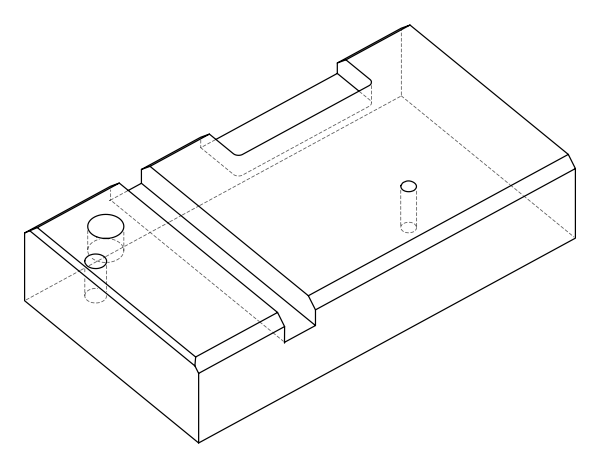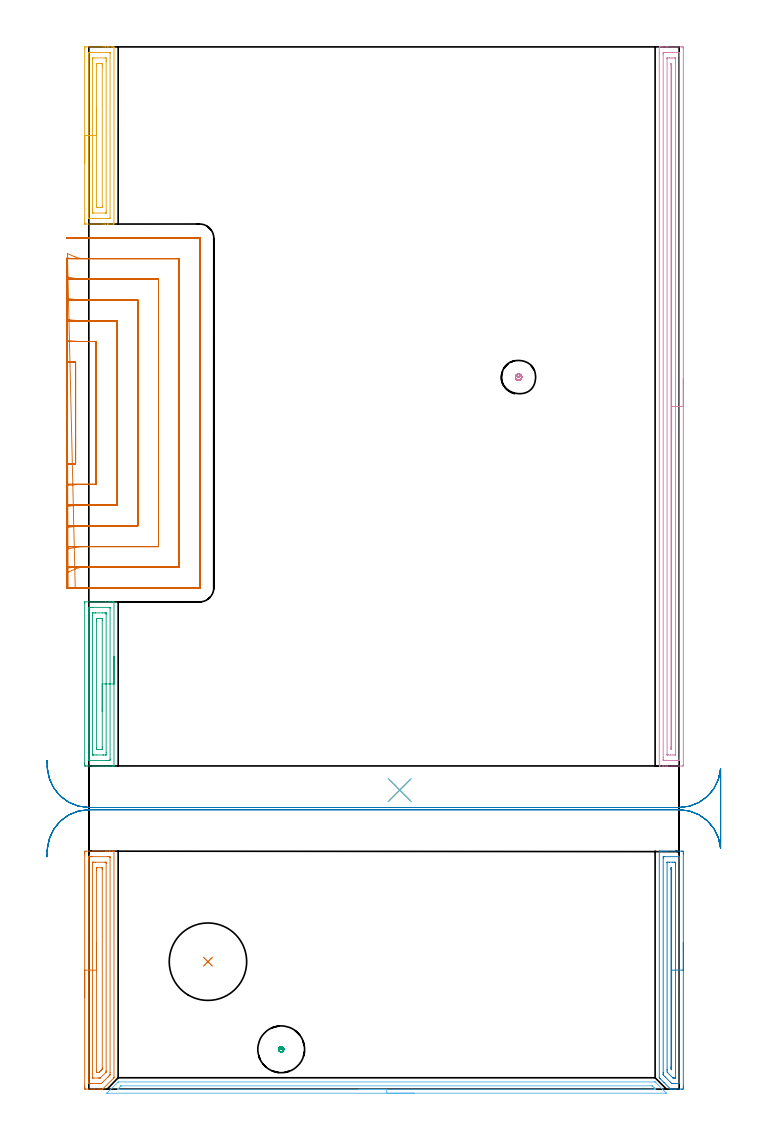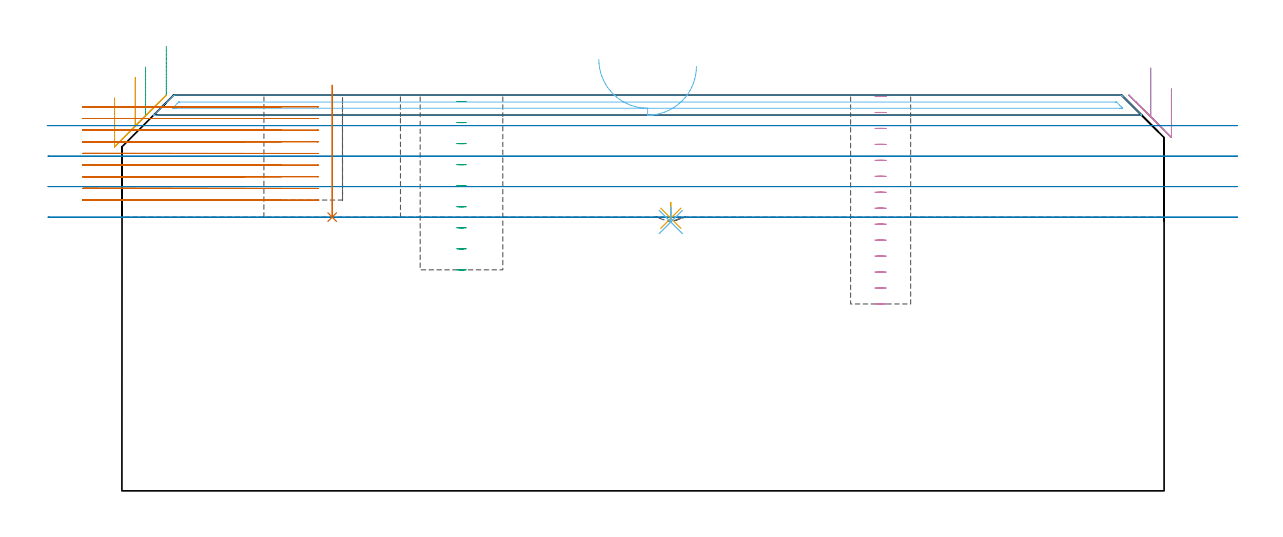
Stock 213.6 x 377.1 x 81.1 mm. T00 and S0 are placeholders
(PLAN: 13 operations, 7 tool changes, 62.7 min)
(1 AREA_MILL | FG_CHAMFER_SURFACE | UGT0205_001 | 2.97 min | 5179 mm3)
(2 AREA_MILL_1 | FG_CHAMFER_SURFACE_1 | UGT0205_001 | 2.88 min | 3454 mm3)
(3 AREA_MILL_2 | FG_CHAMFER_SURFACE_2 | UGT0205_001 | 2.15 min | 4032 mm3)
(4 AREA_MILL_3 | FG_CHAMFER_SURFACE_3 | UGT0205_001 | 8.49 min | 10047 mm3)
(5 AREA_MILL_4 | FG_CHAMFER_SURFACE_4 | UGT0205_001 | 2.3 min | 3944 mm3)
(6 AREA_MILL_5 | FG_CHAMFER_SURFACE_5 | UGT0205_001 | 3.34 min | 1659 mm3)
(7 MILL_SLOT | SLOT_PARTIAL_RECTANGULAR | NXT0201_010 | Follow Part, ap 2.5, ae 75% | 35.03 min | 131922 mm3)
(8 MILL_RECTANGULAR_SLOT | SLOT_RECTANGULAR | UGT0201_018 | Follow Part, ap 7.5, ae 75% | 4.47 min | 163430 mm3)
(9 MILL_BLIND_HOLE_FROM_SOLID_MATERIAL | STEP1POCKET | UGT0201_133 | Spiral | 0.33 min | 8006 mm3)
(10 MILL_BLIND_HOLE_FROM_SOLID_MATERIAL_1 | STEP1POCKET_1 | NXT0201_010 | Spiral | 0.62 min | 5102 mm3)
(11 SPOT_DRILL | STEP1POCKET_2 | NXT0321_9005460120000 | 0.03 min | 6 mm3)
(12 DRILL_BLIND_HOLE_INTO_CENTER | STEP1POCKET_2 | NXT0301_024 | 0.02 min | 3 mm3)
(13 INDEXABLE_INSERT_DRILL_BLIND_HOLE_FROM_SOLID | STEP1POCKET_3 | UGT0302_007 | 0.11 min | 15366 mm3)
(TOOL UGT0205_001 | Chamfer Mill 20 x 3 x 45 deg. | D20 FL50 Z2)
(TOOL NXT0201_010 | ENDMILL 10mm [2P460-1000-NA 1630] | D10 FL30 Z6)
(TOOL UGT0201_018 | End mill 30 mm | D30 FL50 Z4)
(TOOL UGT0201_133 | Carbide End Mill 15.0 | D15 FL30 Z4)
(TOOL NXT0321_9005460120000 | NC Spot Drill, 142deg, 12mm, Carbide, Uncoated | D12 PA142 FL30 Z2)
(TOOL NXT0301_024 | Carbide Drill 5.3mm [860.1-0530-027A1-MM 2214] | D5.3 PA140 FL44 Z2)
(TOOL UGT0302_007 | Indexable Insert Drill 28mm | D28 PA180 FL50 Z2)
(OP 1 AREA_MILL)
G17 G21 G94 G90
T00 M6
G54
G17 G0 G90 X-1.5 Y33.05 S1061 M3
G43 Z91.1 H0
Z80.5
G94 G1 Y33.088 Z79.628 F250.
Y33.202 Z78.764
Y33.391 Z77.912
Y33.653 Z77.08
Y33.987 Z76.274
Y34.39 Z75.5
Y34.858 Z74.764
Y35.39 Z74.072
Y35.979 Z73.429
Y36.622 Z72.84
Y37.314 Z72.309
Y38.05 Z71.84
Y38.824 Z71.437
Y39.63 Z71.103
Y40.462 Z70.841
Y41.314 Z70.652
Y42.178 Z70.538
Y43.05 Z70.5
Y85.047
X-1.499 Y85.482 Z70.501
X-1.495 Y85.935 Z70.503
X-1.492 Y86.09 Z70.506
X-1.048 Y86.1 Z70.949
X6.004 Z77.998
X6.548 Z78.545
X6.885 Z78.881
X7.43 Z79.426
X7.767 Z79.762
X8.441 Z80.441
X8.754 Z80.754
X9.096 Y86.094 Z81.087
X9.097 Y86.093 Z81.088
X9.1 Y85.929 Z81.1
Y4.191
X9.096 Y4.102 Z81.094
X9.095 Y4.094 Z81.093
X5.122 Y0.122 Z77.12
X5.01 Y0.01 Z77.005
X4.785 Y0. Z76.785
X4.033 Z76.033
X3.359 Z75.355
X2.141 Z74.138
X1.596 Z73.591
X0.987 Z72.982
X-1.048 Y0.001 Z70.948
X-1.27 Y0.004 Z70.727
X-1.491 Y0.01 Z70.506
X-1.495 Y0.165 Z70.503
X-1.499 Y0.618 Z70.501
X-1.5 Y1.075 Z70.5
Y43.05
X-0.086 Z71.914
Y82.721
X-0.085 Y83.613 Z71.915
X-0.084 Y83.696 Z71.916
X-0.076 Y84.09 Z71.924
X0.319 Y84.097 Z72.319
X0.715 Y84.099 Z72.715
X1.198 Y84.1 Z73.198
X6.885 Y84.099 Z78.885
X7.371 Y84.097 Z79.371
X7.585 Y84.09 Z79.585
X7.679 Y84.065 Z79.679
X7.684 Y83.779 Z79.684
X7.685 Y83.696 Z79.685
Y5.977
X7.68 Y5.172 Z79.68
X7.673 Y5.134 Z79.673
X7.629 Y5.084 Z79.629
X7.257 Y4.708 Z79.257
X6.885 Y4.335 Z78.885
X4.954 Y2.404 Z76.954
X4.589 Y2.051 Z76.589
X4.538 Y2.01 Z76.538
X4.44 Y2.007 Z76.44
X4.241 Y2.003 Z76.241
X3.758 Y2. Z75.758
X3.359 Z75.359
X1.114 Z73.114
X0.715 Y2.001 Z72.715
X0.229 Y2.003 Z72.229
X0.015 Y2.01 Z72.015
X-0.079 Y2.035 Z71.921
X-0.084 Y2.321 Z71.916
X-0.085 Y2.404 Z71.915
X-0.086 Y43.05 Z71.914
X1.329 Z73.329
Y81.909
X1.33 Y82.045 Z73.33
X1.333 Y82.077 Z73.333
X1.335 Y82.087 Z73.335
X1.346 Y82.09 Z73.346
X1.41 Y82.098 Z73.41
X1.596 Y82.099 Z73.596
X2.29 Y82.1 Z74.29
X5.816 Z77.816
X6.004 Y82.099 Z78.004
X6.192 Y82.095 Z78.192
X6.245 Y82.09 Z78.245
X6.265 Y82.086 Z78.265
X6.267 Y82.071 Z78.267
X6.27 Y82. Z78.27
X6.271 Y81.909 Z78.271
Y81.638
Y6.6
X6.269 Y6.288 Z78.269
X6.267 Y6.211 Z78.267
X6.265 Y6.177 Z78.265
X6.238 Y6.147 Z78.238
X6.078 Y5.977 Z78.078
X4.241 Y4.141 Z76.241
X4.146 Y4.053 Z76.146
X4.107 Y4.018 Z76.107
X4.067 Y4.01 Z76.067
X3.894 Y4.006 Z75.894
X3.547 Y4.001 Z75.547
X1.596 Z73.596
X1.408 Y4.005 Z73.408
X1.355 Y4.01 Z73.355
X1.335 Y4.014 Z73.335
X1.333 Y4.029 Z73.333
X1.33 Y4.1 Z73.33
X1.329 Y4.191 Z73.329
Y4.462
Y43.05
X2.743 Z74.743
Y79.229
X2.745 Y79.852 Z74.745
X2.748 Y80.061 Z74.748
X2.75 Y80.089 Z74.75
X2.769 Y80.092 Z74.769
X2.822 Y80.096 Z74.822
X2.93 Y80.099 Z74.93
X4.673 Z76.673
X4.775 Y80.097 Z76.775
X4.826 Y80.094 Z76.826
X4.847 Y80.09 Z76.847
X4.85 Y80.078 Z76.85
X4.853 Y79.97 Z76.853
X4.857 Y79.498 Z76.857
Y7.764
X4.855 Y7.452 Z76.855
X4.853 Y7.296 Z76.853
X4.85 Y7.222 Z76.85
X4.818 Y7.179 Z76.818
X4.521 Y6.871 Z76.521
X4.38 Y6.729 Z76.38
X4.241 Y6.59 Z76.241
X3.935 Y6.287 Z75.935
X3.741 Y6.098 Z75.741
X3.67 Y6.031 Z75.67
X3.626 Y6.01 Z75.626
X3.337 Y6. Z75.337
X2.927 Y6.001 Z74.927
X2.825 Y6.003 Z74.825
X2.774 Y6.007 Z74.774
X2.753 Y6.01 Z74.753
X2.75 Y6.022 Z74.75
X2.747 Y6.13 Z74.747
X2.743 Y6.602 Z74.743
Y43.05
Y43.922 Z74.781
Y44.787 Z74.895
Y45.638 Z75.083
Y46.47 Z75.346
Y47.276 Z75.68
Y48.05 Z76.082
Y48.786 Z76.551
Y49.478 Z77.082
Y50.121 Z77.672
Y50.71 Z78.315
Y51.242 Z79.007
Y51.71 Z79.743
Y52.113 Z80.517
Y52.447 Z81.323
Y52.709 Z82.155
Y52.898 Z83.006
Y53.012 Z83.871
Y53.05 Z84.743
G0 Z91.1
M5
M2
(OP 2 AREA_MILL_1)
G17 G21 G94 G90
T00 M6
G54
G17 G0 G90 X215.1 Y53.05 S1061 M3
G43 Z91.1 H0
Z82.4
G94 G1 Y53.012 Z81.528 F250.
Y52.898 Z80.663
Y52.709 Z79.812
Y52.447 Z78.98
Y52.113 Z78.174
Y51.71 Z77.4
Y51.242 Z76.664
Y50.71 Z75.972
Y50.121 Z75.329
Y49.478 Z74.74
Y48.786 Z74.208
Y48.05 Z73.74
Y47.276 Z73.337
Y46.47 Z73.003
Y45.638 Z72.741
Y44.786 Z72.552
Y43.922 Z72.438
Y43.05 Z72.4
Y1.104
X215.099 Y0.618 Z72.401
X215.096 Y0.215 Z72.402
X215.091 Y0.01 Z72.404
X214.7 Y0. Z72.795
X214.429 Z73.066
X213.822 Z73.672
X212.402 Z75.094
X212.067 Z75.429
X211.395 Z76.105
X210.983 Z76.517
X210.632 Z76.861
X210.553 Y0.002 Z76.94
X210.499 Y0.01 Z76.994
X210.368 Y0.131 Z77.13
X208.117 Y2.383 Z79.382
X206.755 Y3.744 Z80.743
X206.46 Y4.041 Z81.037
X206.404 Y4.106 Z81.09
X206.4 Y4.191 Z81.1
Y85.929
X206.402 Y86.09 Z81.088
X206.551 Y86.097 Z80.942
X206.706 Y86.1 Z80.793
X207.006 Z80.493
X207.678 Z79.817
X208.891 Z78.606
X209.433 Z78.061
X214.429 Z73.068
X214.7 Y86.096 Z72.797
X215.092 Y86.09 Z72.405
X215.096 Y85.885 Z72.402
X215.099 Y85.482 Z72.401
X215.1 Y85.075 Z72.4
Y43.05
X213.686 Z73.814
Y2.543
X213.679 Y2.013 Z73.821
X213.65 Y2.009 Z73.85
X213.58 Y2.004 Z73.92
X213.474 Y2.001 Z74.026
X213.341 Y2. Z74.159
X212.067 Z75.433
X211.586 Z75.914
X211.189 Y2.003 Z76.311
X211.057 Y2.006 Z76.443
X210.953 Y2.01 Z76.547
X210.873 Y2.086 Z76.627
X210.547 Y2.404 Z76.953
X208.556 Y4.395 Z78.944
X207.871 Y5.084 Z79.629
X207.825 Y5.136 Z79.675
X207.821 Y5.18 Z79.679
X207.818 Y5.273 Z79.682
X207.815 Y5.461 Z79.685
X207.814 Y5.839 Z79.686
Y5.977
X207.815 Y83.557 Z79.685
X207.821 Y84.087 Z79.679
X207.85 Y84.091 Z79.65
X207.92 Y84.096 Z79.58
X208.026 Y84.099 Z79.474
X208.159 Y84.1 Z79.341
X213.425 Z74.075
X213.612 Y84.097 Z73.888
X213.644 Y84.095 Z73.856
X213.673 Y84.091 Z73.827
X213.679 Y84.052 Z73.821
X213.684 Y83.837 Z73.816
X213.685 Y83.696 Z73.815
X213.686 Y82.941 Z73.814
Y43.05
X212.272 Z75.228
X212.271 Y4.191 Z75.229
X212.27 Y4.087 Z75.23
X212.268 Y4.035 Z75.232
X212.265 Y4.016 Z75.235
X212.247 Y4.007 Z75.253
X212.067 Y4.002 Z75.433
X211.879 Z75.621
X211.504 Y4.007 Z75.996
X211.4 Y4.01 Z76.1
X211.374 Y4.033 Z76.126
X211.318 Y4.084 Z76.182
X211.208 Y4.191 Z76.292
X209.422 Y5.977 Z78.078
X209.235 Y6.179 Z78.265
X209.23 Y6.871 Z78.27
X209.229 Y7.079 Z78.271
Y81.909
X209.23 Y82.013 Z78.27
X209.232 Y82.065 Z78.268
X209.235 Y82.084 Z78.265
X209.253 Y82.093 Z78.247
X209.433 Y82.096 Z78.067
X210.124 Y82.1 Z77.376
X211.189 Z76.311
X211.88 Y82.099 Z75.62
X212.067 Y82.095 Z75.433
X212.248 Y82.09 Z75.252
X212.265 Y81.909 Z75.235
X212.268 Y81.704 Z75.232
X212.271 Y81.016 Z75.229
X212.272 Y80.807 Z75.228
Y43.05
X210.857 Z76.643
Y7.208
X210.856 Y7.099 Z76.644
X210.853 Y7.027 Z76.647
X210.85 Y7.011 Z76.65
X210.848 Y7.01 Z76.652
X210.823 Y7.032 Z76.677
X210.753 Y7.103 Z76.747
X210.65 Y7.213 Z76.85
X210.646 Y7.423 Z76.854
X210.644 Y7.764 Z76.856
X210.643 Y7.983 Z76.857
Y79.567
X210.644 Y79.784 Z76.856
X210.646 Y79.894 Z76.854
X210.653 Y80.09 Z76.847
X210.75 Y80.091 Z76.75
X210.847 Y80.09 Z76.653
X210.853 Y79.894 Z76.647
X210.856 Y79.785 Z76.644
X210.857 Y79.567 Z76.643
Y79.229
Y43.05
Y42.178 Z76.681
Y41.313 Z76.795
Y40.462 Z76.983
Y39.63 Z77.246
Y38.824 Z77.58
Y38.05 Z77.982
Y37.314 Z78.451
Y36.622 Z78.982
Y35.979 Z79.572
Y35.39 Z80.215
Y34.858 Z80.907
Y34.39 Z81.643
Y33.987 Z82.416
Y33.653 Z83.222
Y33.391 Z84.054
Y33.202 Z84.906
Y33.088 Z85.771
Y33.05 Z86.643
G0 Z91.1
M5
M2
(OP 3 AREA_MILL_2)
G17 G21 G94 G90
T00 M6
G54
G17 G0 G90 X9.1 Y156.6 S1061 M3
G43 Z91.1 H0
G94 G1 Y156.562 Z90.228 F250.
Y156.448 Z89.363
Y156.259 Z88.512
Y155.997 Z87.68
Y155.663 Z86.874
Y155.26 Z86.1
Y154.792 Z85.364
Y154.26 Z84.672
Y153.671 Z84.029
Y153.028 Z83.439
Y152.336 Z82.908
Y151.6 Z82.44
Y150.826 Z82.037
Y150.02 Z81.703
Y149.188 Z81.441
Y148.336 Z81.252
Y147.472 Z81.138
Y146.6 Z81.1
Y117.085
X9.097 Y116.907 Z81.088
X9.095 Y116.906 Z81.086
X8.725 Y116.9 Z80.725
X8.497 Z80.497
X7.767 Z79.762
X6.52 Z78.517
X5.122 Z77.118
X-0.425 Z71.573
X-1.048 Y116.902 Z70.949
X-1.27 Y116.904 Z70.728
X-1.492 Y116.91 Z70.506
X-1.495 Y117.079 Z70.503
X-1.499 Y117.533 Z70.501
X-1.5 Y117.991 Z70.5
Y175.667
X-1.499 Y176.277 Z70.499
X-1.497 Y176.298 Z70.501
X-1.462 Y176.3 Z70.536
X6.004 Z77.998
X7.401 Z79.398
X7.767 Z79.762
X8.497 Z80.497
X8.726 Z80.725
X9.095 Y176.294 Z81.086
X9.097 Y176.293 Z81.088
X9.1 Y176.115 Z81.1
Y146.6
X7.686 Z79.686
X7.685 Y119.404 Z79.685
X7.684 Y119.321 Z79.684
X7.679 Y118.925 Z79.679
X7.293 Y118.908 Z79.293
X6.885 Y118.903 Z78.885
X6.419 Y118.9 Z78.419
X6.004 Z78.004
X0.016 Y118.901 Z72.016
X-0.019 Y118.902 Z71.981
X-0.055 Y118.906 Z71.945
X-0.079 Y118.91 Z71.921
X-0.08 Y118.939 Z71.92
X-0.085 Y119.238 Z71.915
Y173.796
X-0.084 Y173.879 Z71.916
X-0.079 Y174.275 Z71.921
X0.307 Y174.292 Z72.307
X0.715 Y174.297 Z72.715
X1.181 Y174.3 Z73.181
X1.596 Z73.596
X7.584 Y174.299 Z79.584
X7.619 Y174.298 Z79.619
X7.655 Y174.294 Z79.655
X7.679 Y174.29 Z79.679
X7.68 Y174.261 Z79.68
X7.685 Y173.962 Z79.685
X7.686 Y146.6 Z79.686
X6.271 Z78.271
Y121.733
X6.269 Y121.11 Z78.269
X6.267 Y120.975 Z78.267
X6.265 Y120.916 Z78.265
X6.204 Y120.907 Z78.204
X6.004 Y120.904 Z78.004
X5.329 Y120.9 Z77.329
X5.122 Z77.122
X2.685 Z74.685
X1.803 Z73.803
X1.596 Y120.903 Z73.596
X1.39 Y120.908 Z73.39
X1.337 Y120.91 Z73.337
X1.334 Y120.948 Z73.334
X1.331 Y121.02 Z73.331
X1.329 Y121.11 Z73.329
Y121.382
Y171.467
X1.331 Y172.09 Z73.331
X1.333 Y172.225 Z73.333
X1.335 Y172.284 Z73.335
X1.396 Y172.293 Z73.396
X1.596 Y172.296 Z73.596
X2.271 Y172.3 Z74.271
X2.478 Z74.478
X4.915 Z76.915
X5.797 Z77.797
X6.004 Y172.297 Z78.004
X6.21 Y172.292 Z78.21
X6.263 Y172.29 Z78.263
X6.266 Y172.252 Z78.266
X6.269 Y172.18 Z78.269
X6.271 Y172.09 Z78.271
Y171.818
Y146.6
X4.857 Z76.857
Y123.793
X4.854 Y123.171 Z76.854
X4.85 Y122.961 Z76.85
X4.84 Y122.91 Z76.84
X4.791 Y122.906 Z76.791
X4.681 Y122.903 Z76.681
X4.241 Y122.9 Z76.241
X3.359 Z75.359
X2.919 Y122.903 Z74.919
X2.81 Y122.906 Z74.81
X2.759 Y122.91 Z74.759
X2.75 Y122.941 Z74.75
X2.747 Y123.044 Z74.747
X2.743 Y123.524 Z74.743
Y169.407
X2.746 Y170.029 Z74.746
X2.75 Y170.239 Z74.75
X2.76 Y170.29 Z74.76
X2.809 Y170.294 Z74.809
X2.919 Y170.297 Z74.919
X3.359 Y170.3 Z75.359
X4.241 Z76.241
X4.681 Y170.297 Z76.681
X4.79 Y170.294 Z76.79
X4.841 Y170.29 Z76.841
X4.85 Y170.259 Z76.85
X4.853 Y170.156 Z76.853
X4.857 Y169.676 Z76.857
Y146.6
Y145.728 Z76.895
Y144.864 Z77.009
Y144.012 Z77.198
Y143.18 Z77.46
Y142.374 Z77.794
Y141.6 Z78.197
Y140.864 Z78.666
Y140.172 Z79.197
Y139.529 Z79.786
Y138.94 Z80.429
Y138.408 Z81.121
Y137.94 Z81.857
Y137.537 Z82.631
Y137.203 Z83.437
Y136.941 Z84.269
Y136.752 Z85.121
Y136.638 Z85.986
Y136.6 Z86.857
G0 Z91.1
M5
M2
(OP 4 AREA_MILL_3)
G17 G21 G94 G90
T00 M6
G54
G17 G0 G90 X215.1 Y257. S1061 M3
G43 Z91.1 H0
Z82.4
G94 G1 Y256.962 Z81.528 F250.
Y256.848 Z80.664
Y256.659 Z79.812
Y256.397 Z78.98
Y256.063 Z78.174
Y255.66 Z77.4
Y255.191 Z76.664
Y254.66 Z75.972
Y254.071 Z75.329
Y253.428 Z74.74
Y252.736 Z74.208
Y252. Z73.74
Y251.226 Z73.337
Y250.42 Z73.003
Y249.588 Z72.741
Y248.736 Z72.552
Y247.872 Z72.438
Y247. Z72.4
X215.099 Y117.513 Z72.401
X215.096 Y117.11 Z72.402
X215.092 Y116.91 Z72.405
X214.7 Y116.9 Z72.797
X209.433 Z78.061
X208.883 Z78.613
X208.556 Z78.94
X208.006 Z79.49
X207.678 Z79.817
X206.699 Z80.801
X206.547 Y116.902 Z80.945
X206.402 Y116.91 Z81.088
X206.4 Y117.067 Z81.1
Y376.933
X206.402 Y377.09 Z81.088
X206.547 Y377.098 Z80.945
X206.699 Y377.1 Z80.801
X207.022 Z80.477
X207.678 Z79.817
X208.883 Z78.613
X209.433 Z78.061
X214.425 Z73.072
X214.7 Y377.097 Z72.797
X215.092 Y377.09 Z72.405
X215.096 Y376.89 Z72.402
X215.099 Y376.487 Z72.401
X215.1 Y247. Z72.4
X213.686 Z73.814
X213.685 Y119.439 Z73.815
X213.684 Y119.299 Z73.816
X213.679 Y118.932 Z73.821
X213.328 Y118.909 Z74.172
X212.944 Y118.904 Z74.556
X212.459 Y118.9 Z75.041
X208.07 Z79.43
X207.887 Y118.903 Z79.613
X207.857 Y118.905 Z79.643
X207.829 Y118.909 Z79.671
X207.821 Y118.946 Z79.679
X207.816 Y119.158 Z79.684
X207.815 Y119.299 Z79.685
X207.814 Y120.054 Z79.686
X207.815 Y374.561 Z79.685
X207.816 Y374.701 Z79.684
X207.821 Y375.068 Z79.679
X208.172 Y375.091 Z79.328
X208.556 Y375.096 Z78.944
X209.041 Y375.1 Z78.459
X213.43 Z74.07
X213.613 Y375.097 Z73.887
X213.643 Y375.095 Z73.857
X213.671 Y375.091 Z73.829
X213.679 Y375.054 Z73.821
X213.684 Y374.842 Z73.816
X213.685 Y374.701 Z73.815
X213.686 Y373.946 Z73.814
Y247.
X212.272 Z75.228
X212.271 Y121.085 Z75.229
X212.269 Y120.981 Z75.231
X212.267 Y120.93 Z75.233
X212.265 Y120.912 Z75.235
X212.243 Y120.906 Z75.257
X212.067 Y120.903 Z75.433
X211.371 Y120.9 Z76.129
X210.493 Z77.007
X209.615 Z77.885
X209.433 Y120.903 Z78.067
X209.252 Y120.909 Z78.248
X209.235 Y120.911 Z78.265
X209.233 Y120.925 Z78.267
X209.23 Y120.96 Z78.27
X209.229 Y121.016 Z78.271
X209.228 Y121.085 Z78.272
X209.229 Y372.915 Z78.271
X209.231 Y373.019 Z78.269
X209.233 Y373.07 Z78.267
X209.235 Y373.088 Z78.265
X209.257 Y373.094 Z78.243
X209.433 Y373.097 Z78.067
X210.129 Y373.1 Z77.371
X211.007 Z76.493
X211.885 Z75.615
X212.067 Y373.097 Z75.433
X212.248 Y373.091 Z75.252
X212.265 Y373.089 Z75.235
X212.267 Y373.075 Z75.233
X212.27 Y373.04 Z75.23
X212.271 Y372.984 Z75.229
X212.272 Y372.915 Z75.228
Y247.
X210.857 Z76.643
Y123.546
X210.856 Y123.21 Z76.644
X210.854 Y123.1 Z76.646
X210.846 Y122.91 Z76.654
X210.75 Y122.908 Z76.75
X210.654 Y122.91 Z76.846
X210.646 Y123.1 Z76.854
X210.644 Y123.209 Z76.856
X210.643 Y123.427 Z76.857
Y123.764
X210.644 Y370.79 Z76.856
X210.646 Y370.9 Z76.854
X210.654 Y371.09 Z76.846
X210.75 Y371.092 Z76.75
X210.846 Y371.09 Z76.654
X210.854 Y370.9 Z76.646
X210.856 Y370.791 Z76.644
X210.857 Y370.573 Z76.643
Y370.236
Y247.
Y246.128 Z76.681
Y245.263 Z76.795
Y244.412 Z76.983
Y243.58 Z77.246
Y242.774 Z77.58
Y242. Z77.982
Y241.264 Z78.451
Y240.572 Z78.982
Y239.929 Z79.572
Y239.34 Z80.215
Y238.808 Z80.907
Y238.34 Z81.643
Y237.937 Z82.416
Y237.603 Z83.222
Y237.341 Z84.054
Y237.152 Z84.906
Y237.038 Z85.771
Y237. Z86.643
G0 Z91.1
M5
M2
(OP 5 AREA_MILL_4)
G17 G21 G94 G90
T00 M6
G54
G17 G0 G90 X-1.5 Y335.05 S1061 M3
G43 Z91.1 H0
Z80.5
G94 G1 Y335.088 Z79.628 F250.
Y335.202 Z78.764
Y335.391 Z77.912
Y335.653 Z77.08
Y335.987 Z76.274
Y336.39 Z75.5
Y336.858 Z74.764
Y337.39 Z74.072
Y337.979 Z73.429
Y338.622 Z72.84
Y339.314 Z72.309
Y340.05 Z71.84
Y340.824 Z71.437
Y341.63 Z71.103
Y342.462 Z70.841
Y343.313 Z70.652
Y344.178 Z70.538
Y345.05 Z70.5
Y376.129
X-1.499 Y376.562 Z70.501
X-1.494 Y377.011 Z70.503
X-1.491 Y377.092 Z70.505
X-1.048 Y377.1 Z70.948
X5.122 Z77.116
X5.816 Z77.814
X6.004 Z78.001
X6.698 Z78.695
X6.885 Z78.882
X7.26 Z79.259
X8.273 Z80.272
X8.648 Z80.646
X8.909 Y377.099 Z80.908
X9.07 Y377.09 Z81.068
X9.094 Y377.044 Z81.093
X9.1 Y377.005 Z81.1
Y313.094
X9.094 Y313.01 Z81.092
X8.908 Y313. Z80.906
X7.26 Z79.259
X6.885 Z78.882
X6.698 Z78.695
X6.004 Z78.001
X5.816 Z77.814
X5.122 Z77.116
X-1.271 Z70.726
X-1.397 Y313.002 Z70.599
X-1.491 Y313.01 Z70.505
X-1.498 Y313.104 Z70.499
X-1.5 Y313.538 Z70.5
Y345.05
X-0.086 Z71.914
X-0.085 Y374.705 Z71.915
X-0.079 Y375.079 Z71.921
X0.092 Y375.09 Z72.092
X0.406 Y375.098 Z72.406
X0.715 Y375.099 Z72.715
X1.285 Y375.1 Z73.285
X7.456 Y375.099 Z79.456
X7.603 Y375.095 Z79.603
X7.662 Y375.09 Z79.662
X7.679 Y375.087 Z79.679
X7.681 Y375.063 Z79.681
X7.684 Y374.998 Z79.684
X7.686 Y374.868 Z79.686
Y374.786
X7.685 Y315.395 Z79.685
X7.679 Y315.021 Z79.679
X7.508 Y315.01 Z79.508
X7.194 Y315.002 Z79.194
X6.885 Y315.001 Z78.885
X6.315 Y315. Z78.315
X0.144 Y315.001 Z72.144
X-0.003 Y315.005 Z71.997
X-0.062 Y315.01 Z71.938
X-0.079 Y315.013 Z71.921
X-0.081 Y315.037 Z71.919
X-0.084 Y315.102 Z71.916
X-0.086 Y315.232 Z71.914
Y315.314
Y345.05
X1.329 Z73.329
Y372.393
X1.331 Y373.011 Z73.331
X1.333 Y373.077 Z73.333
X1.334 Y373.086 Z73.334
X1.362 Y373.091 Z73.362
X1.42 Y373.096 Z73.42
X1.508 Y373.1 Z73.508
X6.004 Y373.099 Z78.004
X6.092 Y373.097 Z78.092
X6.262 Y373.09 Z78.262
X6.264 Y373.011 Z78.264
X6.269 Y372.744 Z78.269
X6.271 Y372.123 Z78.271
Y371.854
Y317.707
X6.269 Y317.089 Z78.269
X6.267 Y317.023 Z78.267
X6.266 Y317.014 Z78.266
X6.238 Y317.009 Z78.238
X6.18 Y317.004 Z78.18
X6.092 Y317. Z78.092
X1.596 Y317.001 Z73.596
X1.508 Y317.003 Z73.508
X1.338 Y317.01 Z73.338
X1.336 Y317.089 Z73.336
X1.331 Y317.356 Z73.331
X1.329 Y317.977 Z73.329
Y318.246
Y345.05
X2.743 Z74.743
Y370.348
X2.747 Y370.965 Z74.747
X2.75 Y371.056 Z74.75
X2.758 Y371.09 Z74.758
X2.8 Y371.092 Z74.8
X2.986 Y371.096 Z74.986
X3.359 Y371.1 Z75.359
X3.494 Z75.494
X4.241 Z76.241
X4.376 Z76.376
X4.658 Y371.094 Z76.658
X4.799 Y371.09 Z76.799
X4.851 Y371.079 Z76.851
X4.852 Y371.037 Z76.852
X4.856 Y370.616 Z76.856
X4.857 Y370.348 Z76.857
Y369.727
Y319.752
X4.853 Y319.135 Z76.853
X4.85 Y319.044 Z76.85
X4.842 Y319.01 Z76.842
X4.8 Y319.008 Z76.8
X4.614 Y319.004 Z76.614
X4.241 Y319. Z76.241
X4.106 Z76.106
X3.359 Z75.359
X3.224 Z75.224
X2.942 Y319.006 Z74.942
X2.801 Y319.01 Z74.801
X2.749 Y319.021 Z74.749
X2.748 Y319.063 Z74.748
X2.744 Y319.484 Z74.744
X2.743 Y321.527 Z74.743
Y345.05
Y345.922 Z74.781
Y346.786 Z74.895
Y347.638 Z75.083
Y348.47 Z75.346
Y349.276 Z75.68
Y350.05 Z76.082
Y350.786 Z76.551
Y351.478 Z77.082
Y352.121 Z77.672
Y352.71 Z78.315
Y353.241 Z79.007
Y353.71 Z79.743
Y354.113 Z80.517
Y354.447 Z81.322
Y354.709 Z82.154
Y354.898 Z83.006
Y355.012 Z83.871
Y355.05 Z84.743
G0 Z91.1
M5
M2
(OP 6 AREA_MILL_5)
G17 G21 G94 G90
T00 M6
G54
G17 G0 G90 X117.75 Y-1.5 S1061 M3
G43 Z91.1 H0
Z87.
G94 G1 X117.712 Z86.128 F250.
X117.598 Z85.264
X117.409 Z84.412
X117.147 Z83.58
X116.813 Z82.774
X116.41 Z82.
X115.941 Z81.264
X115.41 Z80.572
X114.821 Z79.929
X114.178 Z79.34
X113.486 Z78.809
X112.75 Z78.34
X111.976 Z77.937
X111.17 Z77.603
X110.338 Z77.341
X109.486 Z77.152
X108.622 Z77.038
X107.75 Z77.
X6.593
X6.53 Y-1.495 Z77.003
X6.518 Y-1.493 Z77.004
X6.557 Y-1.442 Z77.056
X10.358 Y2.358 Z80.858
X10.556 Y2.554 Z81.049
X10.606 Y2.596 Z81.089
X10.71 Y2.6 Z81.1
X204.79
X204.894 Y2.596 Z81.089
X204.944 Y2.553 Z81.049
X205.143 Y2.357 Z80.857
X208.944 Y-1.444 Z77.054
X208.984 Y-1.495 Z77.002
X208.972 Y-1.499 Z76.999
X107.75 Y-1.5 Z77.
Y-0.086 Z78.414
X11.089 Y-0.085 Z78.415
X10.71 Y-0.084 Z78.416
X10.464 Y-0.082 Z78.418
X10.396 Y-0.079 Z78.421
X10.422 Y-0.04 Z78.46
X10.488 Y0.031 Z78.531
X10.71 Y0.26 Z78.76
X11.299 Y0.848 Z79.348
X11.604 Y1.149 Z79.649
X11.64 Y1.178 Z79.678
X11.666 Y1.181 Z79.681
X11.725 Y1.183 Z79.683
X11.847 Y1.185 Z79.685
X203.569
X203.732 Y1.184 Z79.684
X203.813 Y1.181 Z79.681
X203.85 Y1.179 Z79.679
X203.896 Y1.144 Z79.644
X204.498 Y0.55 Z79.05
X204.79 Y0.258 Z78.758
X205.1 Y-0.061 Z78.439
X205.108 Y-0.08 Z78.42
X205.074 Y-0.081 Z78.419
X204.979 Y-0.084 Z78.416
X204.79 Y-0.085 Z78.415
X204.548 Y-0.086 Z78.414
X107.75
X106.878 Z78.452
X106.013 Z78.566
X105.162 Z78.755
X104.33 Z79.017
X103.524 Z79.351
X102.75 Z79.754
X102.014 Z80.223
X101.322 Z80.754
X100.679 Z81.343
X100.09 Z81.986
X99.558 Z82.678
X99.09 Z83.414
X98.687 Z84.188
X98.353 Z84.994
X98.091 Z85.826
X97.902 Z86.678
X97.788 Z87.543
X97.75 Z88.414
G0 Z91.1
M5
M2
(OP 7 MILL_SLOT)
G17 G21 G94 G90
T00 M6
G54
G17 G0 G90 X-7.993 Y225.99 S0 M3
G43 Z91.1 H1
Z78.711
G94 G1 X-5. Y226.195 F250.
G2 X-4.8 Y226.208 R45. F500.
G1 Y263.088
G2 X-5. Y263.101 R45.
G1 X-7.993 Y263.301 F250.
X-7.99 Y218.428
X-5. Y218.674
G2 X-1.926 Y218.8 R37.5 F500.
G1 X2.7
Y270.5
X-1.993
G2 X-5. Y270.621 R37.5
G1 X-7.99 Y270.861 F250.
X-7.984 Y210.835
X-5. Y211.142
G2 X-1.926 Y211.3 R30. F500.
G1 X10.2
Y278.
X-1.993
G2 X-5. Y278.151 R30.
G1 X-7.985 Y278.452 F250.
X-7.972 Y203.179
X-5. Y203.589
G2 X-1.926 Y203.8 R22.5 F500.
G1 X17.7
Y285.5
X-1.993
G2 X-5. Y285.702 R22.5
G1 X-7.973 Y286.103 F250.
X-7.936 Y195.367
X-5. Y195.982
G2 X-1.926 Y196.3 R15. F500.
G1 X25.2
Y293.
X-1.993
G2 X-5. Y293.304 R15.
G1 X-7.939 Y293.906 F250.
X-7.737 Y186.912
X-5. Y188.141
G2 X-1.926 Y188.8 R7.5 F500.
G1 X32.7
Y300.5
X-1.993
G2 X-5. Y301.129 R7.5
G1 X-7.748 Y302.332 F250.
X-4.926 Y181.3 F500.
X-1.926 F250.
X40.1 F500.
X40.155 Y181.305
X40.195 Y181.345
X40.2 Y181.4
Y307.9
X40.195 Y307.955
X40.155 Y307.995
X40.1 Y308.
X-1.993
X-4.993 F250.
G0 X-8. Y226.263 Z76.322
G1 X-5. Y226.297
G2 X-4.8 Y226.299 R45. F500.
G1 Y263.001
G2 X-5. Y263.003 R45.
G1 X-8. Y263.035 F250.
Y218.756
X-5. Y218.797
G2 X-4.493 Y218.8 R37.5 F500.
G1 X2.7
Y270.5
X-4.509
G2 X-5. Y270.503 R37.5
G1 X-8. Y270.542 F250.
Y211.245
X-5. Y211.296
G2 X-4.493 Y211.3 R30. F500.
G1 X10.2
Y278.
X-4.509
G2 X-5. Y278.004 R30.
G1 X-8. Y278.053 F250.
X-7.999 Y203.727
X-5. Y203.794
G2 X-4.493 Y203.8 R22.5 F500.
G1 X17.7
Y285.5
X-4.509
G2 X-5. Y285.505 R22.5
G1 X-7.999 Y285.571 F250.
X-7.998 Y196.19
X-5. Y196.291
G2 X-4.493 Y196.3 R15. F500.
G1 X25.2
Y293.
X-4.509
G2 X-5. Y293.008 R15.
G1 X-7.998 Y293.106 F250.
X-7.993 Y188.58
X-5. Y188.783
G2 X-4.493 Y188.8 R7.5 F500.
G1 X32.7
Y300.5
X-4.509
G2 X-5. Y300.516 R7.5
G1 X-7.994 Y300.712 F250.
X-7.493 Y181.3
X-4.493
X40.1 F500.
X40.155 Y181.305
X40.195 Y181.345
X40.2 Y181.4
Y307.9
X40.195 Y307.955
X40.155 Y307.995
X40.1 Y308.
X-4.509
X-7.509 F250.
G0 X-8. Y226.3 Z73.933
G1 X-5.
G2 X-4.8 Y226.3 R45. F500.
G1 Y263.
G2 X-5. Y263. R45.
G1 X-8. F250.
Y218.8
X-5.
X2.7 F500.
Y270.5
X-5.
X-8. F250.
Y211.3
X-5.
X10.2 F500.
Y278.
X-5.
X-8. F250.
Y203.8
X-5.
X17.7 F500.
Y285.5
X-5.
X-8. F250.
Y196.3
X-5.
X25.2 F500.
Y293.
X-5.
X-8. F250.
Y188.8
X-5.
X32.7 F500.
Y300.5
X-5.
X-8. F250.
Y181.3
X-5.
X40.1 F500.
X40.155 Y181.305
X40.195 Y181.345
X40.2 Y181.4
Y307.9
X40.195 Y307.955
X40.155 Y307.995
X40.1 Y308.
X-5.
X-8. F250.
G0 Y226.3 Z71.544
G1 X-5.
G2 X-4.8 Y226.3 R45. F500.
G1 Y263.
G2 X-5. Y263. R45.
G1 X-8. F250.
Y218.8
X-5.
X2.7 F500.
Y270.5
X-5.
X-8. F250.
Y211.3
X-5.
X10.2 F500.
Y278.
X-5.
X-8. F250.
Y203.8
X-5.
X17.7 F500.
Y285.5
X-5.
X-8. F250.
Y196.3
X-5.
X25.2 F500.
Y293.
X-5.
X-8. F250.
Y188.8
X-5.
X32.7 F500.
Y300.5
X-5.
X-8. F250.
Y181.3
X-5.
X40.1 F500.
X40.155 Y181.305
X40.195 Y181.345
X40.2 Y181.4
Y307.9
X40.195 Y307.955
X40.155 Y307.995
X40.1 Y308.
X-5.
X-8. F250.
G0 Y226.3 Z69.156
G1 X-5.
G2 X-4.8 Y226.3 R45. F500.
G1 Y263.
G2 X-5. Y263. R45.
G1 X-8. F250.
Y218.8
X-5.
X2.7 F500.
Y270.5
X-5.
X-8. F250.
Y211.3
X-5.
X10.2 F500.
Y278.
X-5.
X-8. F250.
Y203.8
X-5.
X17.7 F500.
Y285.5
X-5.
X-8. F250.
Y196.3
X-5.
X25.2 F500.
Y293.
X-5.
X-8. F250.
Y188.8
X-5.
X32.7 F500.
Y300.5
X-5.
X-8. F250.
Y181.3
X-5.
X40.1 F500.
X40.155 Y181.305
X40.195 Y181.345
X40.2 Y181.4
Y307.9
X40.195 Y307.955
X40.155 Y307.995
X40.1 Y308.
X-5.
X-8. F250.
G0 Y226.3 Z66.767
G1 X-5.
G2 X-4.8 Y226.3 R45. F500.
G1 Y263.
G2 X-5. Y263. R45.
G1 X-8. F250.
Y218.8
X-5.
X2.7 F500.
Y270.5
X-5.
X-8. F250.
Y211.3
X-5.
X10.2 F500.
Y278.
X-5.
X-8. F250.
Y203.8
X-5.
X17.7 F500.
Y285.5
X-5.
X-8. F250.
Y196.3
X-5.
X25.2 F500.
Y293.
X-5.
X-8. F250.
Y188.8
X-5.
X32.7 F500.
Y300.5
X-5.
X-8. F250.
Y181.3
X-5.
X40.1 F500.
X40.155 Y181.305
X40.195 Y181.345
X40.2 Y181.4
Y307.9
X40.195 Y307.955
X40.155 Y307.995
X40.1 Y308.
X-5.
X-8. F250.
G0 Y226.3 Z64.378
G1 X-5.
G2 X-4.8 Y226.3 R45. F500.
G1 Y263.
G2 X-5. Y263. R45.
G1 X-8. F250.
Y218.8
X-5.
X2.7 F500.
Y270.5
X-5.
X-8. F250.
Y211.3
X-5.
X10.2 F500.
Y278.
X-5.
X-8. F250.
Y203.8
X-5.
X17.7 F500.
Y285.5
X-5.
X-8. F250.
Y196.3
X-5.
X25.2 F500.
Y293.
X-5.
X-8. F250.
Y188.8
X-5.
X32.7 F500.
Y300.5
X-5.
X-8. F250.
Y181.3
X-5.
X40.1 F500.
X40.155 Y181.305
X40.195 Y181.345
X40.2 Y181.4
Y307.9
X40.195 Y307.955
X40.155 Y307.995
X40.1 Y308.
X-5.
X-8. F250.
G0 Y226.3 Z61.989
G1 X-5.
G2 X-4.8 Y226.3 R45. F500.
G1 Y263.
G2 X-5. Y263. R45.
G1 X-8. F250.
Y218.8
X-5.
X2.7 F500.
Y270.5
X-5.
X-8. F250.
Y211.3
X-5.
X10.2 F500.
Y278.
X-5.
X-8. F250.
Y203.8
X-5.
X17.7 F500.
Y285.5
X-5.
X-8. F250.
Y196.3
X-5.
X25.2 F500.
Y293.
X-5.
X-8. F250.
Y188.8
X-5.
X32.7 F500.
Y300.5
X-5.
X-8. F250.
Y181.3
X-5.
X40.1 F500.
X40.155 Y181.305
X40.195 Y181.345
X40.2 Y181.4
Y307.9
X40.195 Y307.955
X40.155 Y307.995
X40.1 Y308.
X-5.
X-8. F250.
G0 Y226.3 Z59.6
G1 X-5.
G2 X-4.8 Y226.3 R45. F500.
G1 Y263.
G2 X-5. Y263. R45.
G1 X-8. F250.
Y218.8
X-5.
X2.7 F500.
Y270.5
X-5.
X-8. F250.
Y211.3
X-5.
X10.2 F500.
Y278.
X-5.
X-8. F250.
Y203.8
X-5.
X17.7 F500.
Y285.5
X-5.
X-8. F250.
Y196.3
X-5.
X25.2 F500.
Y293.
X-5.
X-8. F250.
Y188.8
X-5.
X32.7 F500.
Y300.5
X-5.
X-8. F250.
Y181.3
X-5.
X40.1 F500.
X40.155 Y181.305
X40.195 Y181.345
X40.2 Y181.4
Y307.9
X40.195 Y307.955
X40.155 Y307.995
X40.1 Y308.
X-5.
X-8. F250.
G0 Z91.1
M5
M2
(OP 8 MILL_RECTANGULAR_SLOT)
G17 G21 G94 G90
T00 M6
G54
G17 G0 G90 X-15.297 Y86.059 S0 M3
G43 Z91.1 H0
Z74.85
G94 G1 X-14.717 Y89.002 F250.
G2 X0. Y101.1 R15. F500.
G1 X213.6
G2 X228.47 Y88.067 R15.
G1 X228.5 Y88.064
G3 X228.6 Y89.791 R15.
G1 Y113.252
G3 X228.503 Y114.956 R15.
G1 X228.473 Y114.953
G2 X213.6 Y101.9 R15.
G1 X0.
G2 X-14.713 Y113.982 R15.
G1 X-15.297 Y116.925 F250.
G0 X-15.16 Y84.054 Z68.6
G1 X-14.97 Y87.048
G2 X0. Y101.1 R15. F500.
G1 X213.6
G2 X228.57 Y87.048 R15.
G1 X228.6
Y115.952
X228.57
G2 X213.6 Y101.9 R15.
G1 X0.
G2 X-14.97 Y115.952 R15.
G1 X-15.16 Y118.946 F250.
G0 Y84.054 Z62.35
G1 X-14.97 Y87.048
G2 X0. Y101.1 R15. F500.
G1 X213.6
G2 X228.57 Y87.048 R15.
G1 X228.6
Y115.952
X228.57
G2 X213.6 Y101.9 R15.
G1 X0.
G2 X-14.97 Y115.952 R15.
G1 X-15.16 Y118.946 F250.
G0 Y84.054 Z56.1
G1 X-14.97 Y87.048
G2 X0. Y101.1 R15. F500.
G1 X213.6
G2 X228.57 Y87.048 R15.
G1 X228.6
Y115.952
X228.57
G2 X213.6 Y101.9 R15.
G1 X0.
G2 X-14.97 Y115.952 R15.
G1 X-15.16 Y118.946 F250.
G0 Z91.1
M5
M2
(OP 9 MILL_BLIND_HOLE_FROM_SOLID_MATERIAL)
G17 G21 G94 G90
T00 M6
G54
G17 G0 G90 X69.6 Y14.4 S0 M3
G43 Z91.1 H0
Z79.789
G94 G3 X70.075 Y14.875 R0.475 F250.
X69.6 Y15.35 R0.475
X68.65 Y14.4 R0.95
X69.6 Y15.35 R-0.95
X69.125 Y14.875 R0.475
X69.6 Y14.4 R0.475
G0 Z75.478
G3 X70.075 Y14.875 R0.475
X69.6 Y15.35 R0.475
X68.65 Y14.4 R0.95
X69.6 Y15.35 R-0.95
X69.125 Y14.875 R0.475
X69.6 Y14.4 R0.475
G0 Z71.167
G3 X70.075 Y14.875 R0.475
X69.6 Y15.35 R0.475
X68.65 Y14.4 R0.95
X69.6 Y15.35 R-0.95
X69.125 Y14.875 R0.475
X69.6 Y14.4 R0.475
G0 Z66.856
G3 X70.075 Y14.875 R0.475
X69.6 Y15.35 R0.475
X68.65 Y14.4 R0.95
X69.6 Y15.35 R-0.95
X69.125 Y14.875 R0.475
X69.6 Y14.4 R0.475
G0 Z62.544
G3 X70.075 Y14.875 R0.475
X69.6 Y15.35 R0.475
X68.65 Y14.4 R0.95
X69.6 Y15.35 R-0.95
X69.125 Y14.875 R0.475
X69.6 Y14.4 R0.475
G0 Z58.233
G3 X70.075 Y14.875 R0.475
X69.6 Y15.35 R0.475
X68.65 Y14.4 R0.95
X69.6 Y15.35 R-0.95
X69.125 Y14.875 R0.475
X69.6 Y14.4 R0.475
G0 Z53.922
G3 X70.075 Y14.875 R0.475
X69.6 Y15.35 R0.475
X68.65 Y14.4 R0.95
X69.6 Y15.35 R-0.95
X69.125 Y14.875 R0.475
X69.6 Y14.4 R0.475
G0 Z49.611
G3 X70.075 Y14.875 R0.475
X69.6 Y15.35 R0.475
X68.65 Y14.4 R0.95
X69.6 Y15.35 R-0.95
X69.125 Y14.875 R0.475
X69.6 Y14.4 R0.475
G0 Z45.3
G3 X70.075 Y14.875 R0.475
X69.6 Y15.35 R0.475
X68.65 Y14.4 R0.95
X69.6 Y15.35 R-0.95
X69.125 Y14.875 R0.475
X69.6 Y14.4 R0.475
G0 Z91.1
M5
M2
(OP 10 MILL_BLIND_HOLE_FROM_SOLID_MATERIAL_1)
G17 G21 G94 G90
T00 M6
G54
G17 G0 G90 X155.5 Y257.6 S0 M3
G43 Z91.1 H1
Z80.829
G94 G3 X156.075 Y258.175 R0.575 F250.
X155.5 Y258.75 R0.575
X154.35 Y257.6 R1.15
X155.5 Y258.75 R-1.15
X154.925 Y258.175 R0.575
X155.5 Y257.6 R0.575
G0 Z77.557
G3 X156.075 Y258.175 R0.575
X155.5 Y258.75 R0.575
X154.35 Y257.6 R1.15
X155.5 Y258.75 R-1.15
X154.925 Y258.175 R0.575
X155.5 Y257.6 R0.575
G0 Z74.286
G3 X156.075 Y258.175 R0.575
X155.5 Y258.75 R0.575
X154.35 Y257.6 R1.15
X155.5 Y258.75 R-1.15
X154.925 Y258.175 R0.575
X155.5 Y257.6 R0.575
G0 Z71.014
G3 X156.075 Y258.175 R0.575
X155.5 Y258.75 R0.575
X154.35 Y257.6 R1.15
X155.5 Y258.75 R-1.15
X154.925 Y258.175 R0.575
X155.5 Y257.6 R0.575
G0 Z67.743
G3 X156.075 Y258.175 R0.575
X155.5 Y258.75 R0.575
X154.35 Y257.6 R1.15
X155.5 Y258.75 R-1.15
X154.925 Y258.175 R0.575
X155.5 Y257.6 R0.575
G0 Z64.471
G3 X156.075 Y258.175 R0.575
X155.5 Y258.75 R0.575
X154.35 Y257.6 R1.15
X155.5 Y258.75 R-1.15
X154.925 Y258.175 R0.575
X155.5 Y257.6 R0.575
G0 Z61.2
G3 X156.075 Y258.175 R0.575
X155.5 Y258.75 R0.575
X154.35 Y257.6 R1.15
X155.5 Y258.75 R-1.15
X154.925 Y258.175 R0.575
X155.5 Y257.6 R0.575
G0 Z57.929
G3 X156.075 Y258.175 R0.575
X155.5 Y258.75 R0.575
X154.35 Y257.6 R1.15
X155.5 Y258.75 R-1.15
X154.925 Y258.175 R0.575
X155.5 Y257.6 R0.575
G0 Z54.657
G3 X156.075 Y258.175 R0.575
X155.5 Y258.75 R0.575
X154.35 Y257.6 R1.15
X155.5 Y258.75 R-1.15
X154.925 Y258.175 R0.575
X155.5 Y257.6 R0.575
G0 Z51.386
G3 X156.075 Y258.175 R0.575
X155.5 Y258.75 R0.575
X154.35 Y257.6 R1.15
X155.5 Y258.75 R-1.15
X154.925 Y258.175 R0.575
X155.5 Y257.6 R0.575
G0 Z48.114
G3 X156.075 Y258.175 R0.575
X155.5 Y258.75 R0.575
X154.35 Y257.6 R1.15
X155.5 Y258.75 R-1.15
X154.925 Y258.175 R0.575
X155.5 Y257.6 R0.575
G0 Z44.843
G3 X156.075 Y258.175 R0.575
X155.5 Y258.75 R0.575
X154.35 Y257.6 R1.15
X155.5 Y258.75 R-1.15
X154.925 Y258.175 R0.575
X155.5 Y257.6 R0.575
G0 Z41.571
G3 X156.075 Y258.175 R0.575
X155.5 Y258.75 R0.575
X154.35 Y257.6 R1.15
X155.5 Y258.75 R-1.15
X154.925 Y258.175 R0.575
X155.5 Y257.6 R0.575
G0 Z38.3
G3 X156.075 Y258.175 R0.575
X155.5 Y258.75 R0.575
X154.35 Y257.6 R1.15
X155.5 Y258.75 R-1.15
X154.925 Y258.175 R0.575
X155.5 Y257.6 R0.575
G0 Z91.1
M5
M2
(OP 11 SPOT_DRILL)
G17 G21 G94 G90
T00 M6
G54
G17 G0 G90 X112.5 Y108.2 S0 M3
G43 Z91.1 H0
G94 G81 G98 Z55.872 F250. R59.1
G80
M5
M2
(OP 12 DRILL_BLIND_HOLE_INTO_CENTER)
G17 G21 G94 G90
T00 M6
G54
G17 G0 G90 X112.5 Y108.2 S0 M3
G43 Z91.1 H1
G94 G81 G98 Z55.1 F250. R58.1
G80
M5
M2
(OP 13 INDEXABLE_INSERT_DRILL_BLIND_HOLE_FROM_SOLID)
G17 G21 G94 G90
T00 M6
G54
G17 G0 G90 X43.1 Y46.1 S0 M3
G43 Z91.1 H0
G94 G81 G98 Z56.1 F250. R83.1
G80
M5
M2
